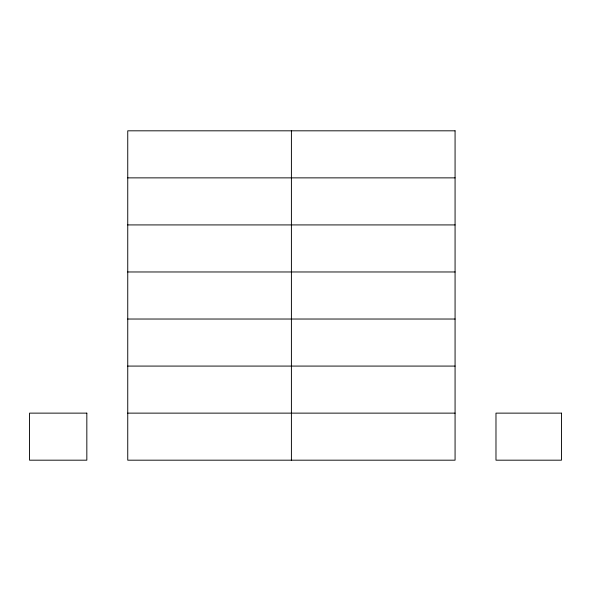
<?xml version="1.0" encoding="UTF-8"?>
<svg xmlns="http://www.w3.org/2000/svg" width="591" height="591" viewBox="0 0 591 591"><rect width="100%" height="100%" fill="white"/><g stroke="black" fill="none" stroke-linecap="round" stroke-linejoin="round"><path stroke-width="0.89" d="M127.745 177.869L455.07 177.869M127.745 224.92L455.07 224.92M127.745 271.971L455.07 271.971M127.745 319.029L455.07 319.029M127.745 366.08L455.07 366.08M127.745 413.131L455.07 413.131M291.407 130.818L291.407 460.182M455.07 130.818L127.745 130.818L127.745 460.182L455.07 460.182L455.07 130.818M86.833 413.131L29.55 413.131L29.55 460.182L86.833 460.182L86.833 413.131M561.45 413.131L495.982 413.131L495.982 460.182L561.45 460.182L561.45 413.131"/></g></svg>
